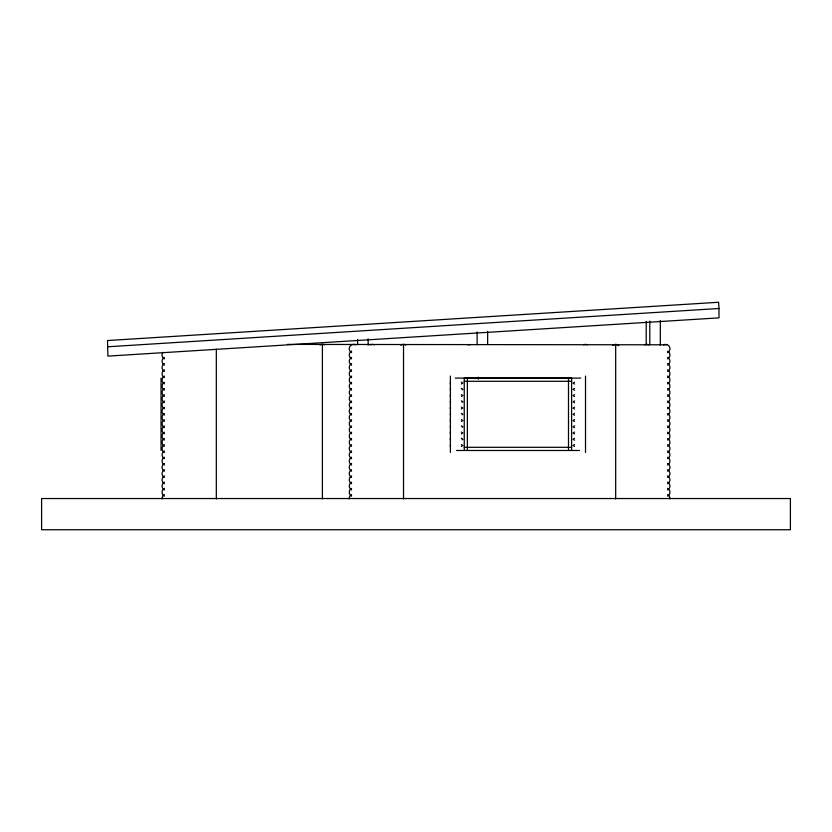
<?xml version="1.0" encoding="UTF-8"?>
<svg xmlns="http://www.w3.org/2000/svg" width="832" height="832" viewBox="0 0 832 832"><rect width="100%" height="100%" fill="white"/><g stroke="black" fill="none" stroke-linecap="round" stroke-linejoin="round"><path stroke-width="1.25" d="M450.393 444.735L450.393 452.494M450.393 438.495L450.393 446.43M450.393 432.255L450.393 440.014M450.393 426.015L450.393 433.95M450.393 419.775L450.393 427.534M450.393 413.535L450.393 421.47M450.393 407.295L450.393 415.054M450.393 401.055L450.393 408.99M450.393 394.815L450.393 402.574M450.393 388.575L450.393 396.51M450.393 382.335L450.393 390.094M450.393 376.095L450.393 384.03M462.134 389.865L462.831 389.303L461.354 388.388M462.134 402.345L462.831 401.783L461.354 400.868M462.134 414.825L462.831 414.263L461.354 413.348M462.134 427.305L462.831 426.743L461.354 425.828M462.134 439.785L462.831 439.223L461.354 438.308M574.538 382.148L573.061 383.126L574.538 384.03M574.538 388.388L573.061 389.366L574.538 390.27M574.538 394.628L573.061 395.606L574.538 396.51M574.538 400.868L573.061 401.846L574.538 402.75M574.538 407.108L573.061 408.086L574.538 408.99M574.538 413.348L573.061 414.326L574.538 415.23M574.538 419.588L573.061 420.566L574.538 421.47M574.538 425.828L573.061 426.806L574.538 427.71M574.538 432.068L573.061 433.046L574.538 433.95M574.538 438.308L573.061 439.286L574.538 440.19M574.538 444.548L573.061 445.526L574.538 446.43M461.354 384.03L462.831 383.063L461.354 382.148M461.354 396.51L462.831 395.543L461.354 394.628M461.354 408.99L462.831 408.023L461.354 407.108M461.354 421.47L462.831 420.503L461.354 419.588M461.354 433.95L462.831 432.983L461.354 432.068M461.354 446.43L462.831 445.463L461.354 444.548M467.428 344.708L470.652 344.708M107.9 346.767L718.994 308.495L718.598 302.266L107.515 340.538L107.9 356.127L718.994 317.855L718.994 308.495M287.466 344.406L666.744 344.802M455.27 378.102L580.746 378.102M464.246 381.285L571.615 381.285M464.246 447.304L571.615 447.304M456.56 450.486L579.457 450.486M660.327 320.497L660.327 345.186M649.792 321.131L649.792 344.438M646.194 321.35L646.194 344.635M615.68 344.417L615.68 498.919M585.51 376.095L585.51 452.494M571.615 450.424L571.615 378.165L464.246 378.165L464.246 450.424M568.495 378.165L568.495 450.424M487.646 331.292L487.646 344.261M478.4 377.218L478.4 379.174M477.121 331.937L477.121 344.854M467.366 378.165L467.366 450.424M403.52 344.417L403.52 498.919M368.15 338.79L368.15 345.28M357.614 339.425L357.614 344.604M322.4 344.417L322.4 498.919M216.32 349.159L216.32 498.919M161.034 378.165L161.034 450.424M320.039 345.093A4.368 4.368 0 0 1 324.49 344.937M351.593 352.654A4.368 4.368 0 0 1 349.721 346.767A4.368 4.368 0 0 1 355.607 344.895M370.313 344.895A4.368 4.368 0 0 1 374.327 344.895M400.899 345.28A4.368 4.368 0 0 1 405.881 345.093M583.7 344.802A4.368 4.368 0 0 1 587.33 344.802M644.873 344.895A4.368 4.368 0 0 1 648.887 344.895M612.82 345.467A4.368 4.368 0 0 1 618.769 345.686M351.593 377.614A4.368 4.368 0 0 1 351.593 369.855M667.607 369.855A4.368 4.368 0 0 1 667.607 377.614M164.393 377.614A4.368 4.368 0 0 1 164.393 369.855M351.593 371.374A4.368 4.368 0 0 1 351.593 363.615M667.607 363.615A4.368 4.368 0 0 1 667.607 371.374M164.393 371.374A4.368 4.368 0 0 1 164.393 363.615M351.593 365.134A4.368 4.368 0 0 1 351.593 357.375M667.607 357.375A4.368 4.368 0 0 1 667.607 365.134M164.393 365.134A4.368 4.368 0 0 1 164.393 357.375M351.593 358.894A4.368 4.368 0 0 1 351.593 351.135M667.607 351.135A4.368 4.368 0 0 1 667.607 358.894M164.393 358.894A4.368 4.368 0 0 1 163.01 352.258M663.593 344.895A4.368 4.368 0 0 1 669.479 346.767A4.368 4.368 0 0 1 667.607 352.654M164.393 383.854A4.368 4.368 0 0 1 164.393 376.095M667.607 376.095A4.368 4.368 0 0 1 667.607 383.854M351.593 383.854A4.368 4.368 0 0 1 351.593 376.095M667.607 382.335A4.368 4.368 0 0 1 667.607 390.094M164.393 390.094A4.368 4.368 0 0 1 164.393 382.335M351.593 390.094A4.368 4.368 0 0 1 351.593 382.335M667.607 388.575A4.368 4.368 0 0 1 667.607 396.334M164.393 396.334A4.368 4.368 0 0 1 164.393 388.575M351.593 396.334A4.368 4.368 0 0 1 351.593 388.575M667.607 394.815A4.368 4.368 0 0 1 667.607 402.574M164.393 402.574A4.368 4.368 0 0 1 164.393 394.815M351.593 402.574A4.368 4.368 0 0 1 351.593 394.815M667.607 401.055A4.368 4.368 0 0 1 667.607 408.814M164.393 408.814A4.368 4.368 0 0 1 164.393 401.055M351.593 408.814A4.368 4.368 0 0 1 351.593 401.055M667.607 407.295A4.368 4.368 0 0 1 667.607 415.054M164.393 415.054A4.368 4.368 0 0 1 164.393 407.295M351.593 415.054A4.368 4.368 0 0 1 351.593 407.295M667.607 413.535A4.368 4.368 0 0 1 667.607 421.294M164.393 421.294A4.368 4.368 0 0 1 164.393 413.535M351.593 421.294A4.368 4.368 0 0 1 351.593 413.535M667.607 419.775A4.368 4.368 0 0 1 667.607 427.534M164.393 427.534A4.368 4.368 0 0 1 164.393 419.775M351.593 427.534A4.368 4.368 0 0 1 351.593 419.775M667.607 426.015A4.368 4.368 0 0 1 667.607 433.774M164.393 433.774A4.368 4.368 0 0 1 164.393 426.015M351.593 433.774A4.368 4.368 0 0 1 351.593 426.015M667.607 432.255A4.368 4.368 0 0 1 667.607 440.014M164.393 440.014A4.368 4.368 0 0 1 164.393 432.255M351.593 440.014A4.368 4.368 0 0 1 351.593 432.255M667.607 438.495A4.368 4.368 0 0 1 667.607 446.254M164.393 446.254A4.368 4.368 0 0 1 164.393 438.495M351.593 446.254A4.368 4.368 0 0 1 351.593 438.495M164.393 452.494A4.368 4.368 0 0 1 164.393 444.735M667.607 444.735A4.368 4.368 0 0 1 667.607 452.494M351.593 452.494A4.368 4.368 0 0 1 351.593 444.735M351.593 458.734A4.368 4.368 0 0 1 351.593 450.975M667.607 450.975A4.368 4.368 0 0 1 667.607 458.734M164.393 458.734A4.368 4.368 0 0 1 164.393 450.975M351.593 464.974A4.368 4.368 0 0 1 351.593 457.215M667.607 457.215A4.368 4.368 0 0 1 667.607 464.974M164.393 464.974A4.368 4.368 0 0 1 164.393 457.215M351.593 471.214A4.368 4.368 0 0 1 351.593 463.455M667.607 463.455A4.368 4.368 0 0 1 667.607 471.214M164.393 471.214A4.368 4.368 0 0 1 164.393 463.455M351.593 477.454A4.368 4.368 0 0 1 351.593 469.695M667.607 469.695A4.368 4.368 0 0 1 667.607 477.454M164.393 477.454A4.368 4.368 0 0 1 164.393 469.695M351.593 483.694A4.368 4.368 0 0 1 351.593 475.935M667.607 475.935A4.368 4.368 0 0 1 667.607 483.694M164.393 483.694A4.368 4.368 0 0 1 164.393 475.935M351.593 489.934A4.368 4.368 0 0 1 351.593 482.175M667.607 482.175A4.368 4.368 0 0 1 667.607 489.934M164.393 489.934A4.368 4.368 0 0 1 164.393 482.175M351.593 496.174A4.368 4.368 0 0 1 351.593 488.415M667.607 488.415A4.368 4.368 0 0 1 667.607 496.174M164.393 496.174A4.368 4.368 0 0 1 164.393 488.415M349.253 498.919A4.368 4.368 0 0 1 351.593 494.655M667.607 494.655A4.368 4.368 0 0 1 669.947 498.919M162.053 498.919A4.368 4.368 0 0 1 164.393 494.655M790.4 498.534L41.6 498.534L41.6 529.734L790.4 529.734L790.4 498.534"/></g></svg>
